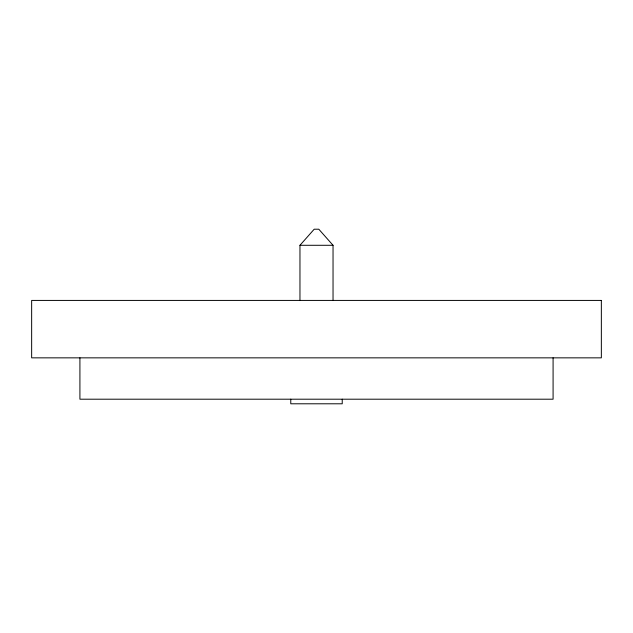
<?xml version="1.0" encoding="UTF-8"?>
<svg xmlns="http://www.w3.org/2000/svg" width="633" height="633" viewBox="0 0 633 633"><rect width="100%" height="100%" fill="white"/><g stroke="black" fill="none" stroke-linecap="round" stroke-linejoin="round"><path stroke-width="0.95" d="M299.963 300.422L299.963 245.287L314.205 229.209L318.795 229.209L333.037 245.287L333.037 300.422M299.963 245.287L333.037 245.287M553.084 357.851L553.084 399.201L79.916 399.201L79.916 357.851M342.231 399.201L342.231 403.791L290.769 403.791L290.769 399.201M601.35 300.422L31.65 300.422L31.65 357.851L601.35 357.851L601.35 300.422"/></g></svg>
